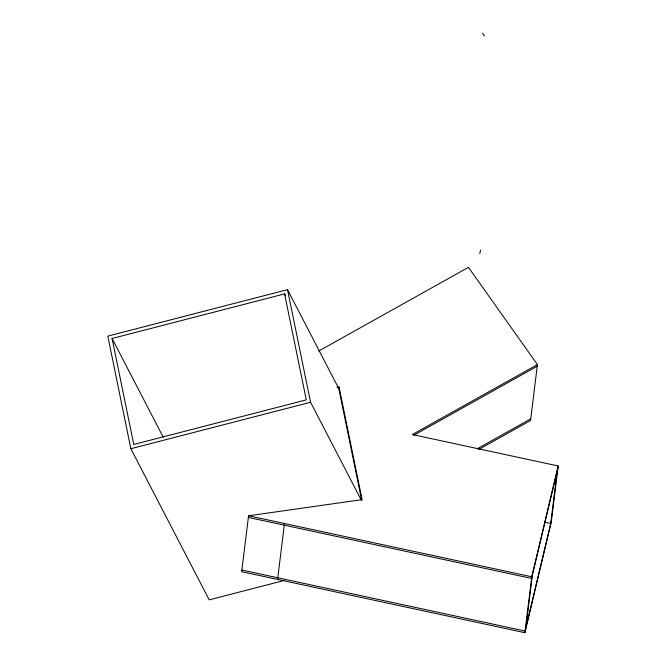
<?xml version="1.0" encoding="UTF-8"?>
<svg xmlns="http://www.w3.org/2000/svg" width="666" height="666" viewBox="0 0 666 666"><rect width="100%" height="100%" fill="white"/><g stroke="black" fill="none" stroke-linecap="round" stroke-linejoin="round"><path stroke-width="1" d="M336.996 387.321L339.044 387.029L362.088 499.633L248.568 515.784L241.675 571.686L524.891 632.7L551.306 521.886L558.191 465.975L412.321 434.548L537.437 364.585L468.439 267.341L318.714 351.065M277.589 579.42L284.482 523.518M339.044 387.029L338.836 388.678L361.68 500.266M537.437 364.585L530.552 420.496L478.871 449.392M524.891 632.7L531.776 576.798L558.191 465.975M525.865 627.797L532.35 575.183M557.209 470.879L550.732 523.501L544.663 522.194M479.795 253.513L480.544 250.1M557.991 467.624L531.576 578.438L248.36 517.424M551.506 520.238L525.091 631.052L241.883 570.038M413.927 435.181L537.237 366.233M477.264 448.759L530.752 418.847M339.102 389.185L287.512 289.652L107.809 336.114L130.852 448.718L209.199 599.858L284.49 580.394M284.59 293.889L306.285 399.875L133.774 444.472L112.079 338.495L284.59 293.889L285.548 295.737M130.852 448.718L310.556 402.256L361.197 499.941M248.568 515.784L531.776 576.798M482.517 33.3L484.515 36.006M112.079 338.495L163.195 437.104M287.512 289.652L310.556 402.256"/></g></svg>
